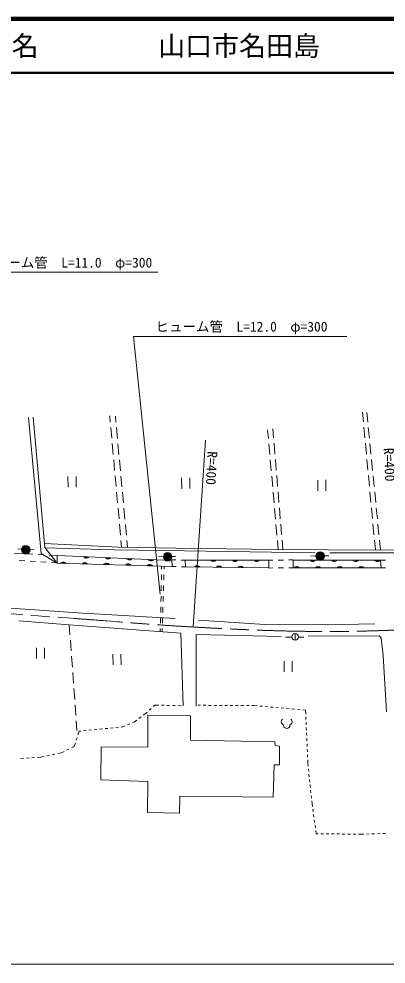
# Model space of a CAD drawing. Units: millimetres, scale not verified. Extents: x 40000 to 680000, y 20000 to 380000.
# Drawn here: x 379223 to 447278, y 205000 to 380000 of the extents above; entities that cross this region are included whole.
import ezdxf
from ezdxf.enums import TextEntityAlignment as Align

# ---------------------------------------------------------------- set-up
doc = ezdxf.new("R2010")
doc.units = ezdxf.units.MM
doc.header["$LTSCALE"] = 1000
doc.linetypes.add('CHAIN', pattern=[18.5, 12, -1.5, 3.5, -1.5])
for name, color, linetype, lineweight in [('M-BGD', 7, 'Continuous', 13), ('M-BMK', 2, 'CHAIN', 13), ('M-BMK-SRVR', 3, 'Continuous', 13), ('M-STR-HTXT', 7, 'Continuous', 13), ('M-TTL', 2, 'Continuous', 140), ('M-TTL-BAND', 7, 'Continuous', 13), ('M-TTL-LINE', 7, 'Continuous', 50)]:
    doc.layers.add(name, color=color, linetype=linetype, lineweight=lineweight)
doc.layers.add('M-TTL-TXT', color=7, linetype='Continuous')
doc.styles.add('ＭＳ ゴシック', font='')
doc.styles.get('ＭＳ ゴシック').set_extended_font_data('MS Gothic')

# ---------------------------------------------------------------- blocks, each defined once
blk = doc.blocks.new('有線柱')
at = {"color": 7, "linetype": 'Continuous', "lineweight": 13}
blk.add_line((0, 0.5), (0, -0.5), dxfattribs=at)
blk.add_circle((0, 0), 0.5, dxfattribs=at)
blk = doc.blocks.new('偏心点・方位点')
at = {"color": 7, "linetype": 'Continuous', "lineweight": 13}
for radius in [1, 0.9, 0.8, 0.7, 0.6, 0.5, 0.4, 0.3, 0.2, 0.1, 0.05]:
    blk.add_circle((0, 0), radius, dxfattribs=at)
blk = doc.blocks.new('田')
at = {"color": 7, "linetype": 'Continuous', "lineweight": 13}
for p, q in [((-0.75, 1), (-0.75, -1)), ((0.75, -1), (0.75, 1))]:
    blk.add_line(p, q, dxfattribs=at)
blk = doc.blocks.new('園庭')
at = {"color": 7, "linetype": 'Continuous', "lineweight": 13}
for centre, start, end in [((-0.4, 0.4), 131.4195, 251.1424), ((0.4, 0.4), 288.8576, 48.5806), ((0, -0.25), 172.1402, 7.8598)]:
    blk.add_arc(centre, 0.6, start, end, dxfattribs=at)

msp = doc.modelspace()

# ---------------------------------------------------------------- linework, layer by layer
at = {"layer": 'M-BGD'}
for p, q in [((381859, 306253), (384018, 282149)), ((396057, 306520), (396162, 305354)), ((397216, 305319), (397109, 306469)), ((442892, 307182), (443059, 305409)), ((443876, 305364), (443701, 307125)), ((383361, 281001), (380980, 306198)), ((396252, 304358), (396432, 302366)), ((397491, 302332), (397307, 304323)), ((425320, 303939), (425462, 302325)), ((426433, 302417), (426295, 304093)), ((443153, 304414), (443340, 302423)), ((444173, 302379), (443975, 304369)), ((396522, 301370), (396702, 299378)), ((397766, 299344), (397583, 301336)), ((425550, 301328), (425726, 299336)), ((426678, 299427), (426514, 301420)), ((443434, 301427), (443622, 299436)), ((444469, 299393), (444271, 301384)), ((396792, 298382), (396972, 296390)), ((398042, 296357), (397858, 298349)), ((425814, 298340), (425991, 296348)), ((426923, 296437), (426760, 298430)), ((443715, 298440), (443903, 296449)), ((444766, 296408), (444568, 298398)), ((397062, 295394), (397242, 293403)), ((398317, 293370), (398134, 295361)), ((426079, 295352), (426255, 293360)), ((427169, 293447), (427005, 295440)), ((443997, 295454), (444184, 293462)), ((445063, 293423), (444865, 295413)), ((397332, 292407), (397512, 290415)), ((398593, 290382), (398409, 292374)), ((426343, 292363), (426519, 290371)), ((427414, 290457), (427250, 292450)), ((444278, 292467), (444466, 290476)), ((445360, 290438), (445162, 292428)), ((397602, 289419), (397782, 287427)), ((398868, 287395), (398685, 289387)), ((426607, 289375), (426783, 287383)), ((427659, 287467), (427496, 289460)), ((444560, 289480), (444747, 287489)), ((445657, 287452), (445459, 289442)), ((397872, 286431), (398052, 284439)), ((399144, 284408), (398960, 286399)), ((426871, 286387), (427047, 284394)), ((427905, 284477), (427741, 286470)), ((444841, 286493), (445029, 284502)), ((445953, 284467), (445755, 286457)), ((445122, 283506), (445289, 281734)), ((379814, 281811), (379026, 281862)), ((383985, 282861), (397699, 282222)), ((384018, 282149), (386317, 279233)), ((396892, 281679), (384065, 282085)), ((397699, 282222), (408303, 282017)), ((398142, 283443), (398248, 282277)), ((399342, 282262), (399236, 283412)), ((408303, 282017), (427020, 281734)), ((427135, 283398), (427278, 281784)), ((428124, 281804), (427986, 283480)), ((446227, 281711), (446052, 283472)), ((446174, 281657), (458999, 281758)), ((379804, 281025), (378320, 281110)), ((381801, 280910), (380802, 280967)), ((381235, 281725), (382073, 281742)), ((383798, 280795), (382799, 280852)), ((386327, 279207), (383361, 281001)), ((386280, 280652), (384796, 280738)), ((386317, 279233), (386288, 280665)), ((386294, 280652), (406093, 279790)), ((409909, 281486), (396892, 281679)), ((406084, 280487), (405074, 280522)), ((407522, 280436), (408258, 280470)), ((434134, 281114), (409909, 281486)), ((427020, 281734), (446174, 281657)), ((434349, 280519), (433265, 280588)), ((435798, 280610), (436688, 280588)), ((459069, 281162), (436855, 281114)), ((379304, 279711), (380302, 279648)), ((381300, 279585), (382298, 279522)), ((383296, 279459), (384294, 279395)), ((385292, 279332), (386265, 279271)), ((407611, 278640), (386306, 279214)), ((405672, 278125), (405683, 278644)), ((406131, 278615), (406116, 278102)), ((407574, 279858), (407647, 278649)), ((407597, 279846), (408305, 279831)), ((407597, 278638), (408353, 278609)), ((409305, 279810), (410013, 279795)), ((409352, 278572), (410108, 278543)), ((410128, 278498), (410014, 279800)), ((410033, 279809), (425496, 279800)), ((425497, 278341), (410113, 278549)), ((426266, 279803), (425498, 279798)), ((425513, 278336), (426270, 278339)), ((425521, 279804), (425521, 278323)), ((428266, 279815), (427266, 279809)), ((427270, 278342), (428270, 278345)), ((430034, 279827), (429266, 279822)), ((429270, 278348), (430027, 278351)), ((446321, 278350), (430032, 278344)), ((430045, 278347), (430034, 279822)), ((430050, 279809), (446259, 279779)), ((447151, 279798), (446253, 279784)), ((446267, 279803), (446332, 278355)), ((446325, 278359), (447180, 278384)), ((405629, 276125), (405650, 277125)), ((406087, 277102), (406058, 276103)), ((405585, 274126), (405607, 275125)), ((406029, 275103), (406000, 274104)), ((405542, 272126), (405564, 273126)), ((405971, 273104), (405942, 272104)), ((376811, 270961), (391094, 269973)), ((391094, 269973), (408178, 268984)), ((405499, 270126), (405521, 271126)), ((405913, 271105), (405884, 270105)), ((388554, 267833), (379236, 268553)), ((409213, 266270), (388554, 267833)), ((388693, 265972), (388563, 267766)), ((405456, 268127), (405478, 269127)), ((405855, 269106), (405825, 268106)), ((412523, 268671), (424773, 267902)), ((424773, 267902), (436090, 267792)), ((436090, 267792), (445209, 268012)), ((405423, 266608), (405435, 267127)), ((405796, 267107), (405781, 266594)), ((409653, 252814), (409213, 266270)), ((427805, 265638), (412058, 266041)), ((412058, 266041), (412094, 252740)), ((388910, 262980), (388765, 264975)), ((429806, 265528), (428620, 265528)), ((431050, 265516), (432043, 265516)), ((446052, 265776), (432813, 265707)), ((446350, 265352), (446052, 265776)), ((446756, 262137), (446350, 265352)), ((389128, 259988), (388983, 261983)), ((447375, 251687), (446756, 262137)), ((389346, 256996), (389201, 258991)), ((389563, 254004), (389418, 255999)), ((389781, 251012), (389636, 253007)), ((403394, 251996), (403763, 252333)), ((404132, 252671), (404439, 252952)), ((404439, 252952), (405162, 252936)), ((405661, 252925), (406161, 252914)), ((406661, 252902), (407161, 252891)), ((407661, 252880), (408161, 252869)), ((408661, 252858), (409383, 252842)), ((412432, 252915), (412882, 252914)), ((413382, 252912), (413882, 252910)), ((414382, 252908), (414882, 252907)), ((415382, 252905), (415882, 252903)), ((416382, 252901), (416882, 252900)), ((417382, 252898), (417882, 252896)), ((418382, 252894), (418882, 252893)), ((419382, 252891), (419882, 252889)), ((420382, 252887), (420882, 252885)), ((421382, 252884), (421882, 252882)), ((422382, 252880), (422833, 252879)), ((422833, 252879), (423362, 252830)), ((423860, 252784), (424358, 252738)), ((424855, 252692), (425353, 252646)), ((425851, 252600), (426349, 252554)), ((426847, 252508), (427345, 252462)), ((427843, 252416), (428341, 252370)), ((428838, 252324), (429336, 252278)), ((429834, 252232), (430332, 252186)), ((430830, 252140), (431328, 252094)), ((431826, 252048), (432355, 252000)), ((432355, 252000), (432384, 251302)), ((401471, 250480), (401877, 250772)), ((402283, 251064), (402718, 251377)), ((402718, 251377), (403025, 251658)), ((403100, 245148), (403117, 251114)), ((403117, 251114), (411052, 250943)), ((411052, 250943), (411027, 246450)), ((432406, 250802), (432427, 250303)), ((389984, 248221), (389853, 250014)), ((394192, 248496), (394690, 248545)), ((395188, 248594), (395685, 248644)), ((396183, 248693), (396680, 248742)), ((397178, 248792), (397675, 248841)), ((398173, 248890), (398506, 248923)), ((398506, 248923), (398884, 249093)), ((399340, 249297), (399796, 249502)), ((400253, 249706), (400630, 249876)), ((400630, 249876), (401065, 250188)), ((432448, 249803), (432470, 249304)), ((432491, 248804), (432512, 248304)), ((389841, 246470), (389995, 246945)), ((390150, 247421), (390376, 248118)), ((390376, 248118), (390709, 248151)), ((391207, 248200), (391705, 248249)), ((392202, 248299), (392700, 248348)), ((393197, 248397), (393695, 248447)), ((432533, 247805), (432555, 247305)), ((432576, 246806), (432597, 246306)), ((388943, 245043), (389461, 245298)), ((389461, 245298), (389687, 245994)), ((394400, 239114), (394457, 245213)), ((394457, 245213), (403100, 245148)), ((411027, 246450), (426677, 246182)), ((426677, 246182), (426729, 245444)), ((426729, 245444), (427524, 245379)), ((427524, 245379), (427505, 241917)), ((432618, 245807), (432640, 245307)), ((382632, 243278), (383235, 243320)), ((383235, 243320), (383934, 243467)), ((384423, 243569), (384913, 243672)), ((385402, 243774), (385891, 243877)), ((386381, 243979), (387080, 244126)), ((387080, 244126), (387597, 244381)), ((388046, 244601), (388495, 244822)), ((432661, 244808), (432682, 244308)), ((432704, 243809), (432725, 243309)), ((379536, 243064), (380138, 243106)), ((380637, 243140), (381136, 243175)), ((381635, 243209), (382133, 243244)), ((426512, 241901), (426316, 235879)), ((427505, 241917), (426512, 241901)), ((432746, 242809), (432776, 242112)), ((432776, 242112), (432823, 241663)), ((432875, 241166), (432927, 240669)), ((432979, 240172), (433030, 239674)), ((403124, 238818), (394390, 239117)), ((403087, 233098), (403124, 238818)), ((433082, 239177), (433134, 238680)), ((433186, 238182), (433238, 237685)), ((433290, 237188), (433342, 236690)), ((409077, 236122), (408983, 232941)), ((426316, 235879), (409077, 236122)), ((433394, 236193), (433446, 235696)), ((433498, 235199), (433545, 234750)), ((433545, 234750), (433624, 234178)), ((408983, 232941), (403087, 233098)), ((433691, 233683), (433759, 233187)), ((433827, 232692), (433895, 232196)), ((433963, 231701), (434031, 231206)), ((434099, 230710), (434167, 230215)), ((434235, 229720), (434314, 229147)), ((434314, 229147), (434657, 229143)), ((435157, 229136), (435657, 229129)), ((436157, 229122), (436657, 229116)), ((437157, 229109), (437657, 229102)), ((438157, 229096), (438657, 229089)), ((439157, 229082), (439656, 229075)), ((440156, 229069), (440656, 229062)), ((441156, 229055), (441656, 229049)), ((442156, 229042), (442499, 229037)), ((442499, 229037), (443156, 229059)), ((443656, 229075), (444156, 229091)), ((444656, 229107), (445155, 229123)), ((445655, 229139), (446155, 229155)), ((446655, 229171), (447154, 229187))]:
    msp.add_line(p, q, dxfattribs=at)
for centre, radius, start, end in [((391714, 280791), 625, 214.3782, 320.6384), ((391706, 280604), 312, 214.3782, 320.6384), ((395710, 280617), 625, 214.3782, 320.6384), ((395702, 280430), 312, 214.3782, 320.6384), ((399707, 280443), 625, 214.3782, 320.6384), ((399698, 280256), 312, 214.3782, 320.6384), ((387451, 278808), 625, 35.32816, 141.58837), ((387456, 278995), 312, 35.32816, 141.58837), ((391450, 278700), 625, 35.32816, 141.58837), ((391455, 278888), 312, 35.32816, 141.58837), ((395449, 278593), 625, 35.32816, 141.58837), ((395454, 278780), 312, 35.32816, 141.58837), ((399447, 278485), 625, 35.32816, 141.58837), ((399452, 278672), 312, 35.32816, 141.58837), ((403446, 278377), 625, 35.32816, 141.58837), ((403703, 280269), 625, 214.3782, 320.6384), ((403451, 278565), 312, 35.32816, 141.58837), ((403695, 280082), 312, 214.3782, 320.6384), ((412300, 278144), 625, 36.09427, 142.35448), ((412303, 278332), 312, 36.09427, 142.35448), ((415265, 280181), 625, 216.83388, 323.09408), ((415264, 279993), 312, 216.83388, 323.09408), ((416300, 278090), 625, 36.09427, 142.35448), ((416303, 278278), 312, 36.09427, 142.35448), ((419265, 280178), 625, 216.83388, 323.09408), ((419264, 279991), 312, 216.83388, 323.09408), ((420300, 278036), 625, 36.09427, 142.35448), ((420302, 278224), 312, 36.09427, 142.35448), ((423265, 280176), 625, 216.83388, 323.09408), ((423264, 279988), 312, 216.83388, 323.09408), ((430676, 277969), 625, 36.8896, 143.1498), ((430676, 278157), 312, 36.8896, 143.1498), ((433655, 280177), 625, 216.76233, 323.02254), ((433655, 279990), 312, 216.76233, 323.02254), ((434676, 277971), 625, 36.8896, 143.1498), ((434676, 278158), 312, 36.8896, 143.1498), ((437655, 280170), 625, 216.76233, 323.02254), ((437655, 279982), 312, 216.76233, 323.02254), ((438676, 277972), 625, 36.8896, 143.1498), ((438676, 278159), 312, 36.8896, 143.1498), ((441655, 280162), 625, 216.76233, 323.02254), ((441655, 279975), 312, 216.76233, 323.02254), ((442676, 277973), 625, 36.8896, 143.1498), ((442676, 278161), 312, 36.8896, 143.1498), ((445655, 280155), 625, 216.76233, 323.02254), ((445655, 279967), 312, 216.76233, 323.02254)]:
    msp.add_arc(centre, radius, start, end, dxfattribs=at)
at = {"layer": 'M-BMK'}
msp.add_open_spline([(367983, 270557), (375175, 270034), (382367, 269512), (389559, 268990), (396628, 268476), (403689, 267852), (410764, 267451), (417516, 267069), (424273, 266731), (431035, 266627), (436546, 266543), (442062, 266576), (447570, 266792), (451311, 266939), (455041, 267303), (458776, 267561), (461353, 267739), (463930, 267919), (466508, 268098)], degree=3, knots=[0, 0, 0, 0, 1, 1, 1, 2, 2, 2, 3, 3, 3, 4, 4, 4, 5, 5, 5, 6, 6, 6, 6], dxfattribs=at)
at = {"layer": 'M-BMK-SRVR'}
msp.add_line((413807, 301981), (411527, 267478), dxfattribs=at)
at = {"layer": 'M-STR-HTXT'}
for p, q in [((367714, 333118), (404965, 333118)), ((405385, 273508), (400465, 321173)), ((400465, 321173), (439978, 321173))]:
    msp.add_line(p, q, dxfattribs=at)
at = {"layer": 'M-TTL'}
msp.add_line((680000, 380000), (40000, 380000), dxfattribs=at)
at = {"layer": 'M-TTL-BAND'}
msp.add_line((40000, 205000), (579000, 205000), dxfattribs=at)
at = {"layer": 'M-TTL-LINE'}
msp.add_line((40000, 370000), (680000, 370000), dxfattribs=at)

# ---------------------------------------------------------------- block references
at = {"layer": 'M-BGD', "rotation": 0.65231}
for name, p, xscale, yscale in [('田', (389086, 294286), 1000, 1000), ('田', (410143, 294026), 1000, 1000), ('田', (435360, 293636), 1000, 1000), ('偏心点・方位点', (380484, 281694), 800, 800), ('偏心点・方位点', (406795, 280429), 800, 800), ('偏心点・方位点', (435073, 280538), 800, 800), ('有線柱', (430429, 265593), 1200, 1200), ('田', (383237, 262571), 1000, 1000), ('田', (397405, 261401), 1000, 1000), ('田', (429121, 260101), 1000, 1000), ('園庭', (428858, 249484), 1000, 1000)]:
    msp.add_blockref(name, p, dxfattribs=dict(at, xscale=xscale, yscale=yscale))

# ---------------------------------------------------------------- texts
at = {"layer": 'M-BMK-SRVR', "style": 'ＭＳ ゴシック'}
for rotation, p in [(267.184, (413642, 300020)), (272.77, (446273, 300514))]:
    msp.add_text('R=400', height=1833, rotation=rotation, dxfattribs=at).set_placement(p, align=Align.BOTTOM_LEFT)
at = {"layer": 'M-STR-HTXT', "style": 'ＭＳ ゴシック'}
for s, p in [('ヒューム管\u3000L=11.0\u3000φ=300', (372067, 333412)), ('ヒューム管\u3000L=12.0\u3000φ=300', (404544, 321557))]:
    msp.add_text(s, height=1833, dxfattribs=at).set_placement(p, align=Align.BOTTOM_LEFT)
at = {"layer": 'M-TTL-TXT', "style": 'ＭＳ ゴシック'}
for s, p in [('地 名', (370380, 375000)), ('山口市名田島', (405024, 375000))]:
    msp.add_text(s, height=3666, dxfattribs=at).set_placement(p, align=Align.MIDDLE_LEFT)

doc.saveas('drawing.dxf')
